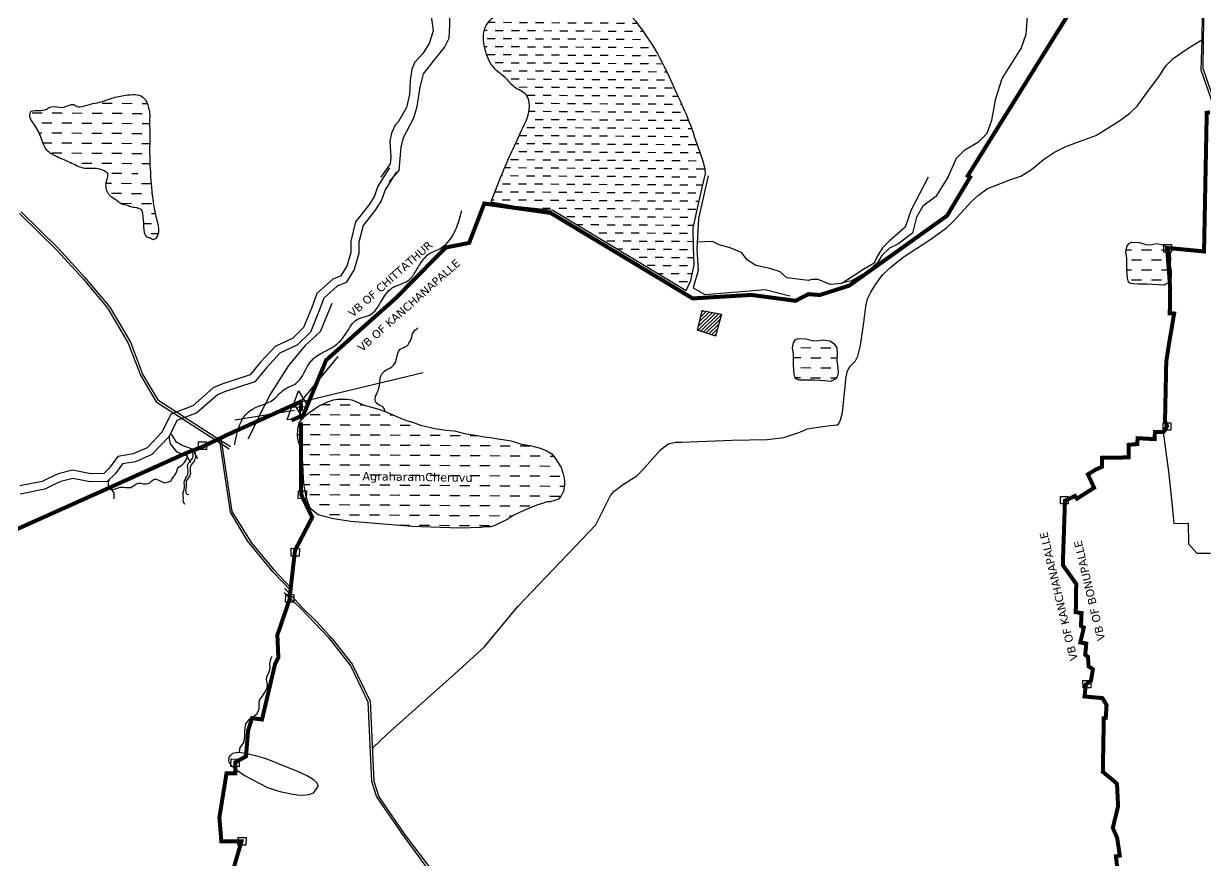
# Model space of a CAD drawing. Header units: inches. Extents: x 360616 to 379062, y 1506291 to 1520405.
# Drawn here: x 364873 to 367827, y 1512339 to 1514431 of the extents above; entities that cross this region are included whole.
import ezdxf

# ---------------------------------------------------------------- set-up
doc = ezdxf.new("R2010")
doc.units = ezdxf.units.IN
doc.header["$MEASUREMENT"] = 0
doc.set_wipeout_variables(frame=1)
doc.linetypes.add('ACAD_ISO03W100', pattern=[30, 12, -18])
doc.linetypes.add('BORDER', pattern=[1.75, 0.5, -0.25, 0.5, -0.25, 0, -0.25])
for name, color, linetype in [('boundary', 7, 'Continuous'), ('FOOT PATH', 150, 'FENCELINE1'), ('HOUSE', 30, 'Continuous'), ('Steems', 4, 'Continuous'), ('stons', 1, 'Continuous'), ('STREAM', 4, 'Continuous'), ('WATER BODY', 4, 'Continuous'), ('WATER_BODY', 4, 'Continuous'), ('Z AYACUT', 7, 'Continuous'), ('ZSTU', 7, 'Continuous'), ('ZTEXT', 7, 'Continuous')]:
    doc.layers.add(name, color=color, linetype=linetype)
doc.layers.add('ROAD', color=1, linetype='Continuous', lineweight=25)
doc.layers.add('VILL_BOUNDARY', color=6, linetype='BORDER', lineweight=30)
doc.styles.get("Standard").update_dxf_attribs({"font": 'verdana.TTF'})
doc.linetypes.add('FENCELINE1', pattern='A,0.25,-0.1,[133,ltypeshp.shx,S=0.1,R=0,X=-0.1,Y=0],-0.1,1', length=1.45)

msp = doc.modelspace()

# ---------------------------------------------------------------- hatches: boundary and pattern name
at = {"layer": 'WATER_BODY'}
h = msp.add_hatch(dxfattribs=at)
h.set_pattern_fill('DASH', color=256, scale=200, angle=359.63535, style=0)
edge = h.paths.add_edge_path()
edge.add_spline(control_points=[(364891.5, 1514212.7), (364890.1, 1514208.7), (364885.7, 1514196.3), (364905.2, 1514174.4), (364917.3, 1514146.1), (364927.9, 1514112.5), (364959.8, 1514096.4), (364991.3, 1514083.6), (365026, 1514064.9), (365062.5, 1514072.9), (365081, 1514058.5), (365089.3, 1514052.1)], knot_values=[0, 0, 0, 0, 0.060134, 0.185395, 0.379661, 0.539351, 0.674917, 0.883032, 1.055615, 1.238742, 1.388093, 1.388093, 1.388093, 1.388093], degree=3, periodic=0)
edge.add_line((365089.3, 1514052.1), (365190.1, 1514058.8))
edge.add_spline(control_points=[(365190.1, 1514058.8), (365186.1, 1514118.5), (365191.1, 1514144.7), (365186.9, 1514182.2), (365189.3, 1514206.5), (365184.9, 1514223), (365180.4, 1514238), (365169.9, 1514250.9), (365150.1, 1514254.8), (365124.3, 1514251.9), (365096.3, 1514246.6), (365070.4, 1514235.5), (365045.7, 1514231.6), (365026, 1514225.2), (365007.9, 1514221.3), (364998.1, 1514230.7), (364984.2, 1514226.5), (364967.4, 1514218.1), (364945.3, 1514228), (364923.3, 1514210.5), (364904.8, 1514215.7), (364891.5, 1514212.7)], knot_values=[0, 0, 0, 0, 0.264448, 0.44369, 0.530626, 0.624315, 0.693389, 0.762281, 0.857746, 0.975845, 1.147943, 1.276486, 1.392078, 1.512155, 1.593134, 1.642912, 1.689818, 1.790201, 1.920768, 1.985213, 2.1814, 2.1814, 2.1814, 2.1814], degree=3, periodic=0)
h = msp.add_hatch(dxfattribs=at)
h.set_pattern_fill('DASH', color=256, scale=200, angle=359.63535, style=0)
edge = h.paths.add_edge_path()
edge.add_spline(control_points=[(365085.1, 1514059.7), (365084.2, 1514053.9), (365082.8, 1514044.1), (365078.5, 1514030.5), (365079.3, 1514019), (365082.5, 1514009.6), (365087.4, 1514002.9), (365095.2, 1513995.1), (365105.6, 1513989.7), (365114.4, 1513981.6), (365124.5, 1513978.1), (365135.4, 1513975.9), (365145.2, 1513970.6), (365155.1, 1513971.7), (365161.9, 1513968.4), (365170, 1513965.4), (365171.9, 1513947.3), (365174, 1513928.1), (365175, 1513897.5), (365190.4, 1513895.6), (365196.9, 1513888.8), (365206.1, 1513896), (365213.6, 1513913.7), (365203.9, 1513945.2), (365195.2, 1513992.7), (365190.5, 1514029.4), (365187.6, 1514052.3)], knot_values=[0, 0, 0, 0, 0.086818, 0.145254, 0.210732, 0.252781, 0.290457, 0.333654, 0.413965, 0.463269, 0.508118, 0.569337, 0.627996, 0.667592, 0.711013, 0.739638, 0.787129, 0.946799, 1.082675, 1.129125, 1.160065, 1.204466, 1.263913, 1.44943, 1.654024, 1.993845, 1.993845, 1.993845, 1.993845], degree=3, periodic=0)
edge.add_spline(control_points=[(365187.6, 1514052.3), (365153.5, 1514054.7), (365119.3, 1514057.2), (365085.1, 1514059.7)], knot_values=[0, 0, 0, 0, 0.507516, 0.507516, 0.507516, 0.507516], degree=3, periodic=0)

# ---------------------------------------------------------------- linework, layer by layer
at = {"layer": 'boundary'}
msp.add_lwpolyline([(365566, 1513486), (365659.7, 1513599)], dxfattribs=at)
at = {"layer": 'HOUSE', "color": 1}
msp.add_lwpolyline([(366568.7, 1513714.2), (366617.6, 1513704.4), (366602.7, 1513649.6), (366557.6, 1513665.1), (366568.7, 1513714.2)], dxfattribs=at)
at = {"layer": 'ROAD', "color": 1}
for p, q in [((364862.7, 1513956.5), (364956.1, 1513864.4)), ((364867, 1513960.8), (364960.4, 1513868.7)), ((364956.1, 1513864.4), (365021.9, 1513792.7)), ((364960.4, 1513868.7), (365026.5, 1513796.7)), ((365021.9, 1513792.7), (365083.4, 1513718.9)), ((365026.5, 1513796.7), (365088.3, 1513722.4)), ((365083.4, 1513718.9), (365134.7, 1513631.9)), ((365088.3, 1513722.4), (365140.2, 1513634.6)), ((365134.7, 1513631.9), (365165, 1513551.9)), ((365140.2, 1513634.6), (365170.5, 1513554.6)), ((365165, 1513551.9), (365204.4, 1513485.9)), ((365170.5, 1513554.6), (365208.9, 1513490.2)), ((365208.9, 1513490.2), (365365.9, 1513389.1)), ((365204.4, 1513485.9), (365362.6, 1513384)), ((365362.6, 1513384), (365387, 1513368.4)), ((365365.9, 1513389.1), (365390.2, 1513373.6))]:
    msp.add_line(p, q, dxfattribs=at)
for points in [[(367746.9, 1514984.7), (367785.9, 1514888.4), (367814.7, 1514571.9), (367819.5, 1514520), (367817.5, 1514390.7), (367815, 1514315.9), (367839.3, 1514246.3), (367868.1, 1514165.9)], [(367873, 1514168.4), (367820.8, 1514319.4), (367821.8, 1514390.2), (367824.4, 1514522.2), (367818.6, 1514600.2), (367808.6, 1514726.3), (367795.3, 1514866), (367781.2, 1514946.7), (367766.6, 1514988.1)], [(365746.2, 1512620.2), (365744.9, 1512620.3), (365746.2, 1512620.2), (365782.3, 1512655.5), (365951.7, 1512806.3), (366023.8, 1512872.3), (366108.5, 1512974), (366303.2, 1513178), (366340, 1513251.2), (366348.1, 1513261.1), (366372.8, 1513279.7), (366406.1, 1513300.8), (366418.4, 1513312.8), (366438.4, 1513335.7), (366464.5, 1513365.8), (366473, 1513372.3), (366485, 1513380.3), (366502.3, 1513384.5), (366517.6, 1513384.4), (366644.3, 1513390), (366731.8, 1513391), (366772.7, 1513396.5), (366813.3, 1513410), (366831.6, 1513417.7), (366864.5, 1513423.4), (366889.1, 1513426.3), (366899, 1513427), (366906.4, 1513428), (366909.7, 1513430.9), (366914.5, 1513439.8), (366919.6, 1513458.6), (366928.8, 1513548.1), (366931.9, 1513563.5), (366938.9, 1513575.1), (366951.8, 1513588.5), (366958.3, 1513599.6), (366964.4, 1513626.7), (366973.2, 1513684), (366978.4, 1513724.1), (366982.4, 1513743), (366990.5, 1513759.8), (367002.4, 1513779.2), (367020.2, 1513803.8), (367041.7, 1513822.9), (367071.4, 1513847.6), (367137.8, 1513890.6), (367179.3, 1513920.8), (367196.6, 1513936.4), (367243.3, 1513987.5), (367259.8, 1514002.4), (367282, 1514018.9), (367303.5, 1514026.9), (367340.3, 1514041.6), (367365.3, 1514049.7), (367392.2, 1514066.6), (367422.3, 1514091.3), (367449.4, 1514110.2), (367477.6, 1514124.1), (367516.4, 1514138.5), (367552.5, 1514151.9), (367585.3, 1514171.6), (367613.2, 1514189.2), (367638.1, 1514207.6), (367655.9, 1514224.6), (367677.6, 1514254.5), (367709.7, 1514297.2), (367728.9, 1514326.8), (367746.1, 1514344.1), (367783.8, 1514370), (367817.5, 1514390.7)], [(367721.3, 1513410), (367734.6, 1513311.3), (367743.1, 1513233.7), (367747.4, 1513181.8), (367783.9, 1513181.9), (367784, 1513130.7), (367805.2, 1513106.9), (367839.7, 1513107)], [(365540.2, 1513014.6), (365497, 1513059.3), (365432.7, 1513138.2), (365390.2, 1513209.6), (365374.1, 1513315.8), (365362.4, 1513393.6)], [(365366.2, 1513395.4), (365391.7, 1513221.9), (365394, 1513211.6), (365441.9, 1513133.9), (365498.5, 1513065.8), (365540.9, 1513020.9)], [(365525.5, 1513019.4), (365568.4, 1512972.5), (365606, 1512935.7), (365644.4, 1512893.4), (365694.1, 1512830), (365739.5, 1512737.1), (365748.7, 1512536.9), (365761.1, 1512498.1), (365824.5, 1512405.3), (365965, 1512219.4)], [(365524.2, 1513009), (365568.5, 1512966.3), (365634.2, 1512897.2), (365690.8, 1512824.5), (365733.1, 1512735.6), (365743, 1512536.8), (365755.3, 1512498.4), (365817.4, 1512407.1), (365886.8, 1512311.8), (365966.9, 1512203.4), (366075.7, 1512054.1), (366187, 1511925.5), (366253.2, 1511834.3), (366293.4, 1511759.4), (366351.6, 1511676.1), (366374.2, 1511654.6), (366434.2, 1511559.9), (366671.3, 1511269.6), (366811, 1511112.5), (366842, 1511068.9), (366908.7, 1510919.6), (367060.2, 1510768.6)]]:
    msp.add_lwpolyline(points, dxfattribs=at)
at = {"layer": 'Steems'}
for points in [[(367641.6, 1513884.4), (367660.8, 1513883.6), (367680.8, 1513877.9), (367692.7, 1513878.8), (367704.2, 1513881.1), (367720.6, 1513878.1), (367730.2, 1513872.5), (367738, 1513860.3), (367739.2, 1513845.2), (367738.7, 1513828.5), (367740.9, 1513811.6), (367741.3, 1513798.3), (367739.3, 1513788.3), (367734.4, 1513782.7), (367722.9, 1513776.9), (367708.3, 1513778.3), (367694.2, 1513779.2), (367681.2, 1513779.5), (367669.4, 1513780), (367658.5, 1513779.9), (367644.6, 1513780.2), (367637.7, 1513782.2), (367634.5, 1513784.7), (367631.9, 1513795), (367630, 1513817.6), (367630, 1513844.9), (367627.7, 1513861), (367630.1, 1513873.1), (367635.1, 1513881.4), (367641.6, 1513884.4)], [(365777, 1513461.4), (365774.3, 1513469.2), (365770.5, 1513473.8), (365761.9, 1513477.2), (365754.3, 1513482.7), (365752.6, 1513486.7), (365752.1, 1513491.4), (365752.8, 1513499.8), (365755.4, 1513504.3), (365757.7, 1513510.3), (365759, 1513513.9), (365760.5, 1513518.5), (365762.7, 1513525.3), (365762.8, 1513531.7), (365763.3, 1513536), (365764.6, 1513545.9), (365768.3, 1513555.4), (365775.1, 1513562.5), (365781.1, 1513566.4), (365790.4, 1513570.9), (365793.6, 1513573.2), (365798.4, 1513577.7), (365803.1, 1513585.3), (365804.9, 1513592.7), (365806.4, 1513601.5), (365809.7, 1513611.7), (365814.5, 1513617.1), (365821.6, 1513620.9), (365828.1, 1513624.2), (365833.8, 1513627.5), (365836.3, 1513631.9), (365840.3, 1513637.7), (365843.2, 1513647.1), (365845.1, 1513655.3), (365847.4, 1513659.4), (365851.2, 1513664.4), (365855.9, 1513667.9), (365858.6, 1513670.7)], [(366808.8, 1513644.3), (366828.1, 1513643.4), (366848, 1513637.8), (366859.9, 1513638.7), (366871.4, 1513641), (366887.9, 1513638), (366897.4, 1513632.4), (366905.2, 1513620.2), (366906.5, 1513605.1), (366905.9, 1513588.4), (366908.1, 1513571.5), (366908.5, 1513558.1), (366906.5, 1513548.1), (366901.6, 1513542.6), (366890.1, 1513536.8), (366875.5, 1513538.2), (366861.5, 1513539.1), (366848.4, 1513539.4), (366836.6, 1513539.9), (366825.7, 1513539.8), (366811.9, 1513540.1), (366804.9, 1513542.1), (366801.7, 1513544.6), (366799.1, 1513554.9), (366797.2, 1513577.5), (366797.2, 1513604.8), (366794.9, 1513620.9), (366797.3, 1513633), (366802.3, 1513641.3), (366808.8, 1513644.3)], [(365083.5, 1513269), (365093.1, 1513266.2), (365096.3, 1513266.8), (365100.3, 1513267.2), (365104.4, 1513268.6), (365109.6, 1513270.2), (365115.5, 1513272.1), (365123.2, 1513272.5), (365128.5, 1513271.8), (365134.1, 1513271.4), (365136.8, 1513271.4), (365141.4, 1513271.7), (365146.5, 1513274.4), (365149.3, 1513276), (365153.9, 1513279.5), (365159.1, 1513281.9), (365162.2, 1513282.1), (365165.3, 1513282), (365170.9, 1513280.8), (365174.7, 1513280.7), (365179.8, 1513280.8), (365183.8, 1513281.1), (365188.4, 1513283.4), (365192.6, 1513287.3), (365196.7, 1513290.6), (365200.5, 1513291.9), (365204.3, 1513292), (365213.2, 1513288.6), (365222.8, 1513284.2), (365225.3, 1513283.1), (365229.5, 1513283.6), (365231.7, 1513284.5), (365235, 1513285.6), (365237.1, 1513286.2), (365239.2, 1513287.4), (365241.6, 1513289.2), (365243.8, 1513292.1), (365252.7, 1513305), (365256.4, 1513312), (365257.6, 1513318.1), (365260, 1513322), (365264.7, 1513324.6), (365271.3, 1513329.8), (365274.4, 1513332.7), (365281.5, 1513343.3), (365281.6, 1513350.1), (365281.7, 1513358.5)], [(365412.5, 1512610), (365430.7, 1512606.4), (365452.5, 1512601), (365476.4, 1512595), (365497.9, 1512586.5), (365517.9, 1512577.7), (365557.9, 1512562.1), (365583.1, 1512550.7), (365597, 1512542.2), (365606.7, 1512532.2), (365608.2, 1512524.6), (365603.3, 1512517.4), (365596.8, 1512507), (365585.2, 1512502.8), (365573.1, 1512501.2), (365557.4, 1512502), (365541.5, 1512504.6), (365514.2, 1512510.8), (365483.5, 1512520.8), (365425.7, 1512550.3), (365404.6, 1512564.5), (365396.3, 1512573.1), (365389.5, 1512579.5), (365386.5, 1512586), (365386.9, 1512597.4), (365391, 1512602), (365396, 1512606.8), (365400, 1512608.2), (365403.7, 1512608.6), (365407.1, 1512608.7), (365412.5, 1512610), (365414.6, 1512621.4), (365422.4, 1512632), (365424.7, 1512637.5), (365426.2, 1512649.2), (365425.7, 1512660.8), (365427.1, 1512669.8), (365428.9, 1512680.4), (365438, 1512692), (365446.9, 1512697.7), (365456.2, 1512705.2), (365459.6, 1512711.2), (365462.2, 1512719), (365461.9, 1512726.5), (365462, 1512735.4), (365464.5, 1512743.3), (365470.6, 1512750), (365475.4, 1512757.7), (365481.8, 1512769.4), (365482.6, 1512777), (365482.2, 1512785), (365480.6, 1512791.2), (365481.1, 1512797.1), (365482.9, 1512802.6), (365485.9, 1512808.1), (365487.9, 1512813), (365489.2, 1512820.6), (365488.4, 1512830.7), (365490.2, 1512838.7), (365492.2, 1512844.8), (365494, 1512849.8)]]:
    msp.add_lwpolyline(points, dxfattribs=at)
at = {"layer": 'stons'}
for points in [[(367723.8, 1513878.7), (367742, 1513878.7), (367742, 1513860.2), (367722.6, 1513860.2), (367722.6, 1513878.8), (367723.8, 1513878.7)], [(367722.4, 1513433), (367740.6, 1513433), (367740.6, 1513414.5), (367721.2, 1513414.4), (367721.2, 1513433.1), (367722.4, 1513433)], [(365561.2, 1513263.3), (365580.2, 1513262.8), (365579.7, 1513243.4), (365559.4, 1513243.9), (365559.9, 1513263.4), (365561.2, 1513263.3)], [(367465.6, 1513248.7), (367483.8, 1513248.8), (367483.8, 1513230.2), (367464.4, 1513230.2), (367464.4, 1513248.8), (367465.6, 1513248.7)], [(365543.4, 1513119.5), (365562.4, 1513119), (365561.9, 1513099.6), (365541.6, 1513100.1), (365542.1, 1513119.6), (365543.4, 1513119.5)], [(365529.9, 1513004.5), (365548.9, 1513004.1), (365548.4, 1512984.6), (365528.1, 1512985.1), (365528.6, 1513004.6), (365529.9, 1513004.5)], [(367522, 1512788.9), (367540.1, 1512788.9), (367540.2, 1512770.4), (367520.8, 1512770.3), (367520.7, 1512789), (367522, 1512788.9)], [(365393, 1512593), (365412, 1512592.5), (365411.5, 1512573.1), (365391.2, 1512573.6), (365391.7, 1512593.1), (365393, 1512593)], [(365410.3, 1512396.7), (365429.2, 1512396.2), (365428.8, 1512376.8), (365408.5, 1512377.3), (365409, 1512396.8), (365410.3, 1512396.7)]]:
    msp.add_lwpolyline(points, dxfattribs=at)
at = {"layer": 'STREAM'}
for p, q in [((365787.6, 1514070.6), (365758.2, 1514024.7)), ((365804.6, 1514059.7), (365776.6, 1514015.8)), ((365758.2, 1514024.7), (365749.4, 1513998.5)), ((365749.4, 1513998.5), (365735, 1513976.5)), ((365776.6, 1514015.8), (365767.7, 1513989.6)), ((365735, 1513976.5), (365702.9, 1513935.5)), ((365751.5, 1513964.7), (365721.5, 1513926.4)), ((365767.7, 1513989.6), (365751.5, 1513964.7)), ((365702.9, 1513935.5), (365690.6, 1513887.2)), ((365721.5, 1513926.4), (365710.9, 1513884.7)), ((365690.6, 1513887.2), (365690.7, 1513859.2)), ((365710.9, 1513884.7), (365711, 1513856.5)), ((365690.7, 1513859.2), (365680.9, 1513824.4)), ((365711, 1513856.5), (365699.6, 1513816.1)), ((365680.9, 1513824.4), (365665.5, 1513800.1)), ((365699.6, 1513816.1), (365679.2, 1513783.9)), ((365646.2, 1513791.9), (365605.8, 1513756.8)), ((365665.5, 1513800.1), (365646.2, 1513791.9)), ((365605.8, 1513756.8), (365593.3, 1513721.5)), ((365657, 1513774.5), (365623.1, 1513745)), ((365679.2, 1513783.9), (365657, 1513774.5)), ((365623.1, 1513745), (365612.2, 1513714.3)), ((365593.3, 1513721.5), (365572.9, 1513671.6)), ((365612.2, 1513714.3), (365590.1, 1513660.1)), ((365572.9, 1513671.6), (365545.8, 1513644.9)), ((365545.8, 1513644.9), (365501.5, 1513624)), ((365590.1, 1513660.1), (365557.5, 1513628.1)), ((365501.5, 1513624), (365464.6, 1513584.3)), ((365557.5, 1513628.1), (365513.7, 1513607.3)), ((365464.6, 1513584.3), (365439.2, 1513553.2)), ((365513.7, 1513607.3), (365479.9, 1513570.9)), ((365439.2, 1513553.2), (365401, 1513540.4)), ((365479.9, 1513570.9), (365451.2, 1513535.8)), ((365347.3, 1513521), (365295.8, 1513476)), ((365368.4, 1513529.4), (365347.3, 1513521)), ((365401, 1513540.4), (365368.4, 1513529.4)), ((365407.4, 1513521.2), (365375.4, 1513510.4)), ((365451.2, 1513535.8), (365407.4, 1513521.2)), ((365358, 1513503.5), (365306.4, 1513458.4)), ((365375.4, 1513510.4), (365358, 1513503.5)), ((365295.8, 1513476), (365241.3, 1513454.8)), ((365241.3, 1513454.8), (365219.7, 1513410.8)), ((365256, 1513438.8), (365236.6, 1513399.2)), ((365306.4, 1513458.4), (365256, 1513438.8)), ((365219.7, 1513410.8), (365181.8, 1513370.5)), ((365255.5, 1513384.8), (365243, 1513404.5)), ((365236.6, 1513399.2), (365193.7, 1513353.6)), ((365240.2, 1513380.2), (365236.6, 1513399.2)), ((365257.2, 1513359.8), (365240.2, 1513380.2)), ((365269.3, 1513376.8), (365255.5, 1513384.8)), ((365295.2, 1513367), (365269.3, 1513376.8)), ((365109, 1513348.8), (365087.3, 1513319.7)), ((365147.2, 1513355.5), (365109, 1513348.8)), ((365181.8, 1513370.5), (365147.2, 1513355.5)), ((365193.7, 1513353.6), (365153.1, 1513335.9)), ((365281.1, 1513350.6), (365257.2, 1513359.8)), ((365291, 1513333.2), (365281.1, 1513350.6)), ((364995.4, 1513314.9), (364959.3, 1513305.4)), ((365041.6, 1513305.8), (364995.4, 1513314.9)), ((365087.3, 1513319.7), (365073.4, 1513306.7)), ((365120.4, 1513330.3), (365102.5, 1513306.2)), ((365153.1, 1513335.9), (365120.4, 1513330.3)), ((364919.6, 1513286.3), (364864.1, 1513275.2)), ((364932.7, 1513293.1), (364919.6, 1513286.3)), ((364959.3, 1513305.4), (364932.7, 1513293.1)), ((364966.2, 1513286.3), (364941.6, 1513274.9)), ((364996, 1513294.1), (364966.2, 1513286.3)), ((365039.9, 1513285.5), (364996, 1513294.1)), ((365081.7, 1513286.6), (365039.9, 1513285.5)), ((365073.4, 1513306.7), (365041.6, 1513305.8)), ((365102.5, 1513306.2), (365081.7, 1513286.6)), ((364926.3, 1513267), (364864.6, 1513254.7)), ((364941.6, 1513274.9), (364926.3, 1513267))]:
    msp.add_line(p, q, dxfattribs=at)
for points in [[(365788, 1514036.1), (365811.5, 1514064), (365816.7, 1514122.2), (365822.5, 1514146.5), (365848.7, 1514195.3), (365856.4, 1514224.1), (365864.6, 1514272), (365872.7, 1514305.9), (365899.9, 1514340.3), (365924.7, 1514371.6), (365936.9, 1514394.7), (365938.2, 1514428.1), (365937.9, 1514485.8)], [(365890.3, 1514462.1), (365896.8, 1514413.3), (365886.7, 1514381.7), (365870.5, 1514356.6), (365851, 1514334.5), (365843.8, 1514317.6), (365839.5, 1514288.6), (365837.2, 1514253.6), (365829.9, 1514221.9), (365810.5, 1514186.2), (365802.1, 1514177.5), (365792.3, 1514157.3), (365788.7, 1514136.9), (365791.1, 1514096.3), (365789.4, 1514080.4), (365765.6, 1514047)], [(367133.7, 1514046.9), (367091.4, 1513965.7), (367076.7, 1513922.1), (367036.3, 1513887.5), (367019.4, 1513870.9), (367005.6, 1513847.7), (366999, 1513831.9), (366966.6, 1513813.1), (366943.4, 1513797.3), (366917.2, 1513781.6), (366889.2, 1513778.7), (366859, 1513791.4), (366842.8, 1513791.6), (366834, 1513788.7), (366780.3, 1513795.6), (366763.7, 1513810.9), (366738.2, 1513819), (366702.9, 1513826.8), (366681.7, 1513840.3), (366667.2, 1513859.2), (366638.7, 1513870.7), (366611.5, 1513878.5), (366594.8, 1513886.8), (366556.3, 1513884.9)]]:
    msp.add_lwpolyline(points, dxfattribs=at)
msp.add_spline([(365087.2, 1513291.8), (365085.5, 1513273.3), (365096.6, 1513261.4), (365098.7, 1513243.4)], degree=3, dxfattribs=at)
at = {"layer": 'VILL_BOUNDARY', "linetype": 'ACAD_ISO03W100', "lineweight": -2, "ltscale": 3, "const_width": 10}
for points in [[(367607, 1512315.1), (367603, 1512349.2), (367612.7, 1512351.1), (367606.1, 1512395.2), (367601.9, 1512405), (367595.2, 1512420.4), (367608.4, 1512474.3), (367605.8, 1512529.9), (367599.1, 1512536.8), (367580.7, 1512551.7), (367570.3, 1512560.6), (367571.8, 1512643.3), (367572.7, 1512694.6), (367577.6, 1512695.4), (367579.6, 1512727.8), (367569.3, 1512744.8), (367524.6, 1512748.9), (367527.6, 1512778.6), (367540.5, 1512787.9), (367545.5, 1512817.3), (367534.7, 1512824.1), (367533.2, 1512848), (367526.4, 1512852.8), (367528.9, 1512881.2), (367514, 1512883.9), (367522.9, 1512921.2), (367515.7, 1512925.2), (367517.1, 1512957.4), (367502.7, 1512959.7), (367503.8, 1513030.3), (367470.3, 1513077.4), (367475.7, 1513238.3), (367500.7, 1513250.3), (367505.7, 1513243.5), (367548.5, 1513270.8), (367533.1, 1513304.3), (367552.1, 1513316), (367568.2, 1513323.1), (367567.9, 1513345.6), (367594.3, 1513345.9), (367635, 1513346.7), (367634.6, 1513378.1), (367656.4, 1513380), (367657.3, 1513394.6), (367699.9, 1513392.4), (367700.4, 1513409.9), (367721.3, 1513410), (367724.3, 1513413), (367730.7, 1513424.9), (367725.7, 1513437.2), (367728.8, 1513585.7), (367734.9, 1513626), (367748.5, 1513706.4), (367737.6, 1513706.8), (367738.6, 1513770), (367730.9, 1513870.4), (367823.2, 1513861.6), (367829.8, 1514198.5), (367830, 1514208.4), (367838.1, 1514209.5)], [(364833.3, 1513156.8), (365083.5, 1513269), (365281.7, 1513358.5), (365293.8, 1513363.1), (365300.8, 1513365.7), (365316.8, 1513371.7), (365353, 1513389.1), (365366.2, 1513395.4), (365383.5, 1513403.7), (365566, 1513486), (365566.9, 1513253.6), (365594.5, 1513196.8), (365551.5, 1513114.2), (365543, 1513039.9), (365540.9, 1513020.9), (365540.2, 1513014.6), (365537.5, 1512990.6), (365507.4, 1512902.4), (365509.8, 1512846.5), (365501.6, 1512829.9), (365469, 1512691.5), (365444, 1512694.6), (365434.3, 1512664.1), (365428.9, 1512599.1), (365402.3, 1512584.5), (365402.6, 1512556.5), (365380.3, 1512556.8), (365362.5, 1512446.6), (365367.4, 1512386.4), (365417.7, 1512386.6), (365366.9, 1512212.8)]]:
    msp.add_lwpolyline(points, dxfattribs=at)
at = {"layer": 'WATER BODY'}
for points, knots in [([(366065.2, 1514047.3), (366081.5, 1514085.1), (366107.4, 1514145.5), (366143.9, 1514215.3), (366129.9, 1514259.9), (366099.2, 1514268), (366078.7, 1514297.8), (366042.9, 1514319.5), (366026.9, 1514360), (366020.5, 1514396.8), (366027.6, 1514433.8), (366072, 1514465.1), (366117.7, 1514496.6), (366154.8, 1514535.8), (366195.2, 1514544.3), (366234.8, 1514538.4), (366281.7, 1514539.5), (366324.8, 1514510.4), (366375.2, 1514473.5), (366420.8, 1514414.8), (366468.2, 1514341.2), (366501.5, 1514263.4), (366538.2, 1514186.6), (366557.3, 1514123.8), (366574.2, 1514079.9), (366576.5, 1514059.7), (366576.9, 1514053.2)], [0, 0, 0, 0, 0.621158, 0.992032, 1.087415, 1.265328, 1.406023, 1.612186, 1.864852, 2.0162, 2.167243, 2.390926, 2.775912, 3.013839, 3.160443, 3.365654, 3.608126, 3.833416, 4.111711, 4.535653, 4.919928, 5.407327, 5.786312, 6.177054, 6.380807, 6.477265, 6.477265, 6.477265, 6.477265]), ([(364891.5, 1514212.7), (364904.8, 1514215.7), (364923.3, 1514210.5), (364945.3, 1514228), (364967.4, 1514218.1), (364984.2, 1514226.5), (364998.1, 1514230.7), (365007.9, 1514221.3), (365026, 1514225.2), (365045.7, 1514231.6), (365070.4, 1514235.5), (365096.3, 1514246.6), (365124.3, 1514251.9), (365150.1, 1514254.8), (365169.9, 1514250.9), (365180.4, 1514238), (365184.9, 1514223), (365189.3, 1514206.5), (365186.9, 1514182.2), (365191.1, 1514144.7), (365186.1, 1514118.5), (365190.1, 1514058.8)], [0, 0, 0, 0, 0.196187, 0.260632, 0.391199, 0.491582, 0.538488, 0.588266, 0.669245, 0.789322, 0.904914, 1.033457, 1.205555, 1.323654, 1.41912, 1.488011, 1.557085, 1.650774, 1.737711, 1.916953, 2.1814, 2.1814, 2.1814, 2.1814]), ([(365084.5, 1514055.8), (365077.8, 1514060.9), (365060.5, 1514072.4), (365026, 1514064.9), (364991.3, 1514083.6), (364959.8, 1514096.4), (364927.9, 1514112.5), (364917.3, 1514146.1), (364905.2, 1514174.4), (364885.7, 1514196.3), (364890.1, 1514208.7), (364891.5, 1514212.7)], [0.028876, 0.028876, 0.028876, 0.028876, 0.149351, 0.332478, 0.505062, 0.713177, 0.848742, 1.008432, 1.202698, 1.327959, 1.388093, 1.388093, 1.388093, 1.388093]), ([(365190.1, 1514058.8), (365191.8, 1514033.7), (365194.4, 1513994.6), (365204, 1513945.2), (365213.6, 1513913.7), (365206.1, 1513896), (365196.9, 1513888.8), (365190.4, 1513895.6), (365175, 1513897.5), (365174, 1513928.1), (365171.9, 1513947.3), (365170, 1513965.4), (365161.9, 1513968.4), (365155.1, 1513971.7), (365145.2, 1513970.6), (365135.4, 1513975.9), (365124.5, 1513978.1), (365114.4, 1513981.6), (365105.6, 1513989.7), (365095.2, 1513995.1), (365087.4, 1514002.9), (365082.5, 1514009.6), (365079.3, 1514019), (365078.5, 1514030.5), (365082.4, 1514042.9), (365083.8, 1514051.3), (365084.5, 1514055.8)], [0, 0, 0, 0, 0.37058, 0.575175, 0.760692, 0.820139, 0.86454, 0.89548, 0.94193, 1.077806, 1.237476, 1.284967, 1.313591, 1.357013, 1.396609, 1.455268, 1.516487, 1.561336, 1.61064, 1.690951, 1.734148, 1.771824, 1.813873, 1.879351, 1.937787, 2.005216, 2.005216, 2.005216, 2.005216])]:
    msp.add_open_spline(points, degree=3, knots=knots, dxfattribs=at)
at = {"layer": 'Z AYACUT', "color": 0}
msp.add_lwpolyline([(365566, 1513486), (365871.8, 1513558.9)], dxfattribs=at)

# ---------------------------------------------------------------- texts
at = {"layer": 'ZSTU', "color": 0, "insert": (365720, 1513310), "char_height": 20.479, "width": 27.63, "attachment_point": 1, "rotation": 359.1525}
msp.add_mtext('AgraharamCheruvu', dxfattribs=at)
at = {"layer": 'ZTEXT', "color": 5, "ltscale": 2}
for s, rotation, p in [('VB OF CHITTATHUR ', 41.595, (365695.6, 1513695.9)), ('VB OF KANCHANAPALLE', 41.595, (365718.9, 1513609.7)), ('VB OF KANCHANAPALLE', 103.3862, (367507.8, 1512840.9)), ('VB OF BONUPALLE', 103.3862, (367576.4, 1512891.1))]:
    msp.add_text(s, height=20, rotation=rotation, dxfattribs=at).set_placement(p)

# ---------------------------------------------------------------- next in the draw order: wipeouts: each hides what was drawn before it
at = {"linetype": 'ACAD_ISO03W100', "lineweight": -2, "ltscale": 3}
for points in [[(367271.2, 1514149.9), (367294.9, 1514150.4), (367295.3, 1514126.9), (367272.3, 1514127.5)], [(366009.8, 1513994.7), (366033.4, 1513995.2), (366033.8, 1513971.7), (366010.9, 1513972.3)], [(367165.3, 1513963.7), (367189, 1513964.3), (367189.4, 1513940.8), (367166.4, 1513941.3)], [(366536.6, 1513760.8), (366560.3, 1513761.3), (366560.7, 1513737.8), (366537.7, 1513738.4)], [(366787.7, 1513750.2), (366811.4, 1513750.7), (366811.8, 1513727.2), (366788.8, 1513727.8)], [(365569.1, 1513464.5), (365552.4, 1513433.8), (365588.9, 1513434.1)], [(365310.3, 1513360.4), (365333.9, 1513360.9), (365334.3, 1513337.4), (365311.4, 1513338)]]:
    msp.add_wipeout(points, dxfattribs=at).dxf.layer = 'VILL_BOUNDARY'

# ---------------------------------------------------------------- next in the draw order: hatches: boundary and pattern name
at = {"layer": 'HOUSE'}
h = msp.add_hatch(dxfattribs=at)
h.set_pattern_fill('ANSI31', color=1, scale=51.207009, angle=-0.6808, style=0)
h.set_pattern_definition([(44.319203, (215488.1656, 1506021.367), (-4.47200485, 4.57956198), [])])
h.paths.add_polyline_path([(366568.7, 1513714.2), (366617.6, 1513704.4), (366602.7, 1513649.6), (366557.6, 1513665.1)])
h.paths.add_polyline_path([(366838.4, 1511846.6), (366873.9, 1511840.5), (366879.4, 1511832), (366874.6, 1511790.5), (366824, 1511799.4), (366812.4, 1511799.5), (366812.7, 1511824.7), (366835.4, 1511824.4)])
h.paths.add_polyline_path([(366846, 1511643.6), (366918.4, 1511642.7), (366911.4, 1511610.4), (366965.4, 1511603.2), (366961.7, 1511533.3), (366910.8, 1511537.6), (366903.9, 1511552.9), (366875.1, 1511535.5), (366872.3, 1511515.1), (366864.4, 1511500.3), (366867.2, 1511473.7), (366816.9, 1511470.5), (366794.3, 1511504), (366786.2, 1511532.4), (366811.4, 1511618.3)])
h.paths.add_polyline_path([(366743.7, 1511266.3), (366820.8, 1511257.7), (366818.4, 1511192), (366766.4, 1511191.6), (366741.7, 1511219)])
at = {"layer": 'WATER_BODY'}
h = msp.add_hatch(dxfattribs=at)
h.set_pattern_fill('DASH', color=256, scale=161.361069, angle=-0.36464983, style=0)
edge = h.paths.add_edge_path()
edge.add_spline(control_points=[(366576.9, 1514053.2), (366576.5, 1514059.7), (366574.2, 1514079.9), (366557.3, 1514123.8), (366538.2, 1514186.6), (366501.5, 1514263.4), (366468.2, 1514341.2), (366420.8, 1514414.8), (366375.2, 1514473.5), (366324.8, 1514510.4), (366281.7, 1514539.5), (366234.8, 1514538.4), (366195.2, 1514544.3), (366154.8, 1514535.8), (366117.7, 1514496.6), (366072, 1514465.1), (366027.6, 1514433.8), (366020.5, 1514396.8), (366026.9, 1514360), (366042.9, 1514319.5), (366078.7, 1514297.8), (366099.2, 1514268), (366129.9, 1514259.9), (366143.9, 1514215.3), (366107.4, 1514145.5), (366081.5, 1514085.1), (366065.2, 1514047.3)], knot_values=[0, 0, 0, 0, 0.096458, 0.300211, 0.690953, 1.069938, 1.557337, 1.941612, 2.365554, 2.643849, 2.869139, 3.111611, 3.316822, 3.463426, 3.701353, 4.086339, 4.310022, 4.461065, 4.612413, 4.865079, 5.071242, 5.211937, 5.38985, 5.485233, 5.856107, 6.477265, 6.477265, 6.477265, 6.477265], degree=3, periodic=0)
edge.add_line((366065.2, 1514047.3), (366041.1, 1513985.9))
edge.add_line((366041.1, 1513985.9), (366101.5, 1513974.4))
edge.add_line((366101.5, 1513974.4), (366195.4, 1513964.6))
edge.add_line((366195.4, 1513964.6), (366528.7, 1513763.9))
edge.add_line((366528.7, 1513763.9), (366540.4, 1513789.3))
edge.add_line((366540.4, 1513789.3), (366549.3, 1513828.1))
edge.add_line((366549.3, 1513828.1), (366547.7, 1513872.3))
edge.add_line((366547.7, 1513872.3), (366546.8, 1513920.2))
edge.add_line((366546.8, 1513920.2), (366558.7, 1513977.1))
edge.add_line((366558.7, 1513977.1), (366576.9, 1514053.2))
h.paths.add_polyline_path([(366301.7, 1514141.5), (366352, 1514141.5), (366352.1, 1514166.5), (366301.8, 1514166.5)], flags=24)
h = msp.add_hatch(dxfattribs=at)
h.set_pattern_fill('DASH', color=256, scale=200, angle=359.63535, style=0)
h.paths.add_polyline_path([(366875.9, 1511448.8), (366885.8, 1511458.6), (366897.1, 1511464.9), (366917, 1511471.5), (366931.4, 1511473.3), (366950.4, 1511477.3), (366968.2, 1511485.4), (366980.2, 1511495.7), (366994, 1511507.2), (367007.2, 1511515.4), (367023.4, 1511522.1), (367040.2, 1511522.8), (367068.1, 1511522.8), (367093.9, 1511524.9), (367109.8, 1511525.4), (367129.2, 1511532.8), (367144.9, 1511541.8), (367161.6, 1511554.7), (367176.2, 1511566.1), (367192.1, 1511576.2), (367214, 1511586.5), (367236.8, 1511589.3), (367260.8, 1511587.6), (367282.6, 1511586.7), (367311.3, 1511583.1), (367334.3, 1511585.2), (367353.5, 1511590.1), (367368.4, 1511595.4), (367382.9, 1511600.4), (367399.5, 1511604.5), (367420.2, 1511607.2), (367443.9, 1511607.2), (367465.4, 1511604.4), (367490.8, 1511597.7), (367513.9, 1511595.8), (367540.1, 1511598.5), (367564.3, 1511596.6), (367589.2, 1511591.4), (367626.6, 1511578.2), (367663.1, 1511561.1), (367685.5, 1511544.8), (367700.7, 1511528.2), (367710.7, 1511503.9), (367716.4, 1511482.8), (367720.4, 1511458.7), (367726.4, 1511440.7), (367731, 1511420.9), (367734.2, 1511398.1), (367739, 1511368.6), (367741.9, 1511344.5), (367747.1, 1511314.2), (367752.3, 1511293.4), (367763.1, 1511268.3), (367764.2, 1511255.1), (367760.1, 1511240.7), (367752.4, 1511234.4), (367741.6, 1511235.7), (367727.8, 1511236.6), (367715.4, 1511238.1), (367705.1, 1511239.9), (367690.7, 1511242.2), (367674.9, 1511241.4), (367664.2, 1511234.8), (367652.1, 1511219), (367645.1, 1511205.4), (367642.3, 1511179.2), (367641, 1511147.9), (367646.8, 1511129.4), (367649.6, 1511109.6), (367648.3, 1511089.2), (367642.1, 1511072.7), (367629.1, 1511062.5), (367612.7, 1511059.5), (367598.4, 1511059.5), (367575.2, 1511060.9), (367559.4, 1511064.8), (367546.1, 1511069.1), (367528.5, 1511075.5), (367514.3, 1511079.2), (367496.3, 1511076.9), (367489.7, 1511070.5), (367482.9, 1511058.1), (367480.2, 1511044.1), (367476.9, 1511013.2), (367473.9, 1510990), (367468.4, 1510972.2), (367466.2, 1510969), (367452.5, 1510968.9), (367443.1, 1510977.7), (367440, 1510991.5), (367431.7, 1511000.5), (367423.2, 1511006.8), (367410.9, 1511014.9), (367396.4, 1511015.7), (367383.4, 1511016), (367358.3, 1511018.6), (367338.8, 1511015.6), (367323.1, 1511013), (367307.4, 1511006.1), (367297.2, 1510987.9), (367287.7, 1510975.2), (367278.8, 1510969.5), (367259.5, 1510966.9), (367244.8, 1510969.3), (367227.1, 1510972.4), (367203.2, 1510972.6), (367170, 1510971.4), (367150.2, 1510965.4), (367134.9, 1510965.2), (367122.4, 1510966.3), (367107.4, 1510973.1), (367101.8, 1510977), (367092.9, 1510988.3), (367086.3, 1511003.6), (367081.6, 1511026.4), (367076.8, 1511051.8), (367075.6, 1511069.8), (367071.1, 1511100.3), (367066.2, 1511114.7), (367059.6, 1511135.3), (367053.1, 1511142.2), (367042.8, 1511148.7), (367033.5, 1511154.6), (367017.1, 1511160.6), (366998.1, 1511164.5), (366980.8, 1511169.5), (366964.5, 1511172), (366955.4, 1511180.5), (366952.3, 1511188.2), (366950.1, 1511199), (366949.5, 1511210.6), (366948.5, 1511253.2), (366950.6, 1511291.2), (366951, 1511311.9), (366950.7, 1511329.2), (366946.3, 1511340.6), (366937.7, 1511353.1), (366921.4, 1511363.4), (366905.5, 1511369.5), (366892, 1511375.4), (366876.3, 1511380.1), (366867.2, 1511386.5), (366858.3, 1511401.9), (366857, 1511412.7), (366857, 1511424.7), (366859.5, 1511433.7), (366865.6, 1511441.7)])
h.paths.add_polyline_path([(366314, 1512182), (366322.9, 1512189.2), (366331.2, 1512191.3), (366345.3, 1512190.3), (366359.8, 1512188.2), (366369.8, 1512184.5), (366380.3, 1512185.2), (366404.6, 1512183.1), (366429.5, 1512179.3), (366441.9, 1512178.2), (366456.4, 1512175.4), (366469.9, 1512169.6), (366484.5, 1512159), (366493.5, 1512151.8), (366499.5, 1512144.7), (366508, 1512129.7), (366510.8, 1512107.9), (366511.8, 1512089.6), (366506.9, 1512062.7), (366503.1, 1512034.3), (366503.6, 1511984.9), (366505.1, 1511941.4), (366508.9, 1511899.8), (366508.4, 1511880.5), (366504.3, 1511872.8), (366496.5, 1511870), (366483.4, 1511872), (366476.8, 1511879.6), (366470.5, 1511890.9), (366460.5, 1511904.1), (366447.8, 1511914.7), (366437.7, 1511923.9), (366428.7, 1511928), (366418.3, 1511929.2), (366396, 1511930.6), (366375, 1511935.1), (366361.4, 1511940.9), (366347.9, 1511952.5), (366338.3, 1511963.9), (366331.5, 1511976.7), (366326.9, 1511993.7), (366325.4, 1512014.7), (366325.6, 1512034.4), (366322.5, 1512077.7), (366320.3, 1512097), (366316.9, 1512112.3), (366312.1, 1512126), (366304.9, 1512142.1), (366302.8, 1512152.8), (366302, 1512161.5), (366303.8, 1512170.6)])
h.paths.add_polyline_path([(366808.8, 1513644.3), (366828.1, 1513643.4), (366848, 1513637.8), (366859.9, 1513638.7), (366871.4, 1513641), (366887.9, 1513638), (366897.4, 1513632.4), (366905.2, 1513620.2), (366906.5, 1513605.1), (366905.9, 1513588.4), (366908.1, 1513571.5), (366908.5, 1513558.1), (366906.5, 1513548.1), (366901.6, 1513542.6), (366890.1, 1513536.8), (366875.5, 1513538.2), (366861.5, 1513539.1), (366848.4, 1513539.4), (366836.6, 1513539.9), (366825.7, 1513539.8), (366811.9, 1513540.1), (366804.9, 1513542.1), (366801.7, 1513544.6), (366799.1, 1513554.9), (366797.2, 1513577.5), (366797.2, 1513604.8), (366794.9, 1513620.9), (366797.3, 1513633), (366802.3, 1513641.3)])
h.paths.add_polyline_path([(367641.6, 1513884.4), (367660.8, 1513883.6), (367680.8, 1513877.9), (367692.7, 1513878.8), (367704.2, 1513881.1), (367720.6, 1513878.1), (367730.2, 1513872.5), (367738, 1513860.3), (367739.2, 1513845.2), (367738.7, 1513828.5), (367740.9, 1513811.6), (367741.3, 1513798.3), (367739.3, 1513788.3), (367734.4, 1513782.7), (367722.9, 1513776.9), (367708.3, 1513778.3), (367694.2, 1513779.2), (367681.2, 1513779.5), (367669.4, 1513780), (367658.5, 1513779.9), (367644.6, 1513780.2), (367637.7, 1513782.2), (367634.5, 1513784.7), (367631.9, 1513795), (367630, 1513817.6), (367630, 1513844.9), (367627.7, 1513861), (367630.1, 1513873.1), (367635.1, 1513881.4)])
h = msp.add_hatch(dxfattribs=at)
h.set_pattern_fill('DASH', color=256, scale=200, angle=359.63535, style=0)
h.paths.add_polyline_path([(365777, 1513461.4), (365809.4, 1513447.6), (365830.3, 1513439.2), (365845.2, 1513434.7), (365865.3, 1513427.2), (365901, 1513418.5), (365928.2, 1513415), (365950.1, 1513413.2), (365975.3, 1513406.6), (365990.8, 1513404.1), (366006.6, 1513401.4), (366023.4, 1513398.1), (366039.8, 1513396.4), (366064.1, 1513392.4), (366091.3, 1513387.9), (366117.7, 1513379.7), (366142.8, 1513375.6), (366164.4, 1513370.1), (366179.3, 1513364.2), (366192.9, 1513355.3), (366201.8, 1513345), (366216.7, 1513321.5), (366220.7, 1513307.9), (366224.2, 1513294.7), (366224.8, 1513286.2), (366224.7, 1513276.5), (366222.3, 1513262.3), (366216.4, 1513250.9), (366209.7, 1513242.5), (366200.1, 1513238.5), (366189, 1513235.4), (366181.1, 1513235.3), (366168.8, 1513231.5), (366155.7, 1513227.5), (366142, 1513221.7), (366134.6, 1513219.2), (366123.4, 1513214.1), (366107.3, 1513206.8), (366096.8, 1513201.5), (366081.5, 1513191.5), (366051.1, 1513176.8), (366039.9, 1513173), (366028.8, 1513172.7), (366016.9, 1513171.7), (365962.2, 1513170), (365844.3, 1513173.8), (365690.8, 1513186), (365647.4, 1513193.1), (365622.1, 1513199.5), (365609.5, 1513203.2), (365600.7, 1513209.4), (365592.6, 1513216.1), (365587.1, 1513224.8), (365579.6, 1513248.2), (365576.6, 1513261.3), (365573.6, 1513281.8), (365571.6, 1513310.3), (365570.9, 1513332), (365568.4, 1513353.5), (365564.9, 1513370.8), (365559.8, 1513386.6), (365557.7, 1513400.8), (365558.4, 1513417), (365561.5, 1513433.3), (365573.7, 1513447.8), (365588.9, 1513459.8), (365610.5, 1513474.6), (365629.4, 1513483.8), (365639.8, 1513487.8), (365647.5, 1513490.2), (365657.7, 1513492), (365669.4, 1513492.3), (365681.4, 1513492.2), (365693.2, 1513490.2), (365705, 1513485.7), (365724.7, 1513477.1), (365742.8, 1513472.2), (365760.9, 1513467.2)])

# ---------------------------------------------------------------- next in the draw order: linework, layer by layer
at = {"layer": 'boundary'}
msp.add_lwpolyline([(365550, 1513464.3), (365401.1, 1513439.8)], dxfattribs=at)
at = {"layer": 'FOOT PATH', "color": 6, "ltscale": 0.05}
for points in [[(366584.3, 1514050.7), (366560.2, 1513944.3), (366555.3, 1513866.9), (366559, 1513813.7), (366546.4, 1513771), (366575.5, 1513753.7), (366726.1, 1513766.4), (366787.7, 1513750.2)], [(365643.5, 1513731.2), (365614, 1513660.3), (365578.1, 1513627), (365534.8, 1513576.8), (365490.3, 1513505.3), (365460.1, 1513447.6), (365438.8, 1513401.1), (365433.7, 1513392.3)]]:
    msp.add_lwpolyline(points, dxfattribs=at)
at = {"layer": 'Steems'}
for points in [[(365777, 1513461.4), (365809.4, 1513447.6), (365830.3, 1513439.2), (365845.2, 1513434.7), (365865.3, 1513427.2), (365901, 1513418.5), (365928.2, 1513415), (365950.1, 1513413.2), (365975.3, 1513406.6), (365990.8, 1513404.1), (366006.6, 1513401.4), (366023.4, 1513398.1), (366039.8, 1513396.4), (366064.1, 1513392.4), (366091.3, 1513387.9), (366117.7, 1513379.7), (366142.8, 1513375.6), (366164.4, 1513370.1), (366179.3, 1513364.2), (366192.9, 1513355.3), (366201.8, 1513345), (366216.7, 1513321.5), (366220.7, 1513307.9), (366224.2, 1513294.7), (366224.8, 1513286.2), (366224.7, 1513276.5), (366222.3, 1513262.3), (366216.4, 1513250.9), (366209.7, 1513242.5), (366200.1, 1513238.5), (366189, 1513235.4), (366181.1, 1513235.3), (366168.8, 1513231.5), (366155.7, 1513227.5), (366142, 1513221.7), (366134.6, 1513219.2), (366123.4, 1513214.1), (366107.3, 1513206.8), (366096.8, 1513201.5), (366081.5, 1513191.5), (366051.1, 1513176.8), (366039.9, 1513173), (366028.8, 1513172.7), (366016.9, 1513171.7), (365962.2, 1513170), (365844.3, 1513173.8), (365690.8, 1513186), (365647.4, 1513193.1), (365622.1, 1513199.5), (365609.5, 1513203.2), (365600.7, 1513209.4), (365592.6, 1513216.1), (365587.1, 1513224.8), (365579.6, 1513248.2), (365576.6, 1513261.3), (365573.6, 1513281.8), (365571.6, 1513310.3), (365570.9, 1513332), (365568.4, 1513353.5), (365564.9, 1513370.8), (365559.8, 1513386.6), (365557.7, 1513400.8), (365558.4, 1513417), (365561.5, 1513433.3), (365573.7, 1513447.8), (365588.9, 1513459.8), (365610.5, 1513474.6), (365629.4, 1513483.8), (365639.8, 1513487.8), (365647.5, 1513490.2), (365657.7, 1513492), (365669.4, 1513492.3), (365681.4, 1513492.2), (365693.2, 1513490.2), (365705, 1513485.7), (365724.7, 1513477.1), (365742.8, 1513472.2), (365760.9, 1513467.2), (365777, 1513461.4)], [(365275.8, 1513228.7), (365272.4, 1513234.6), (365272.1, 1513239.7), (365272.5, 1513245), (365271.9, 1513250.6), (365272.1, 1513258.5), (365274.3, 1513266), (365275.6, 1513271.6), (365275.2, 1513278.1), (365274.8, 1513283.2), (365275.2, 1513287.7), (365276.6, 1513290.9), (365278.7, 1513295.5), (365281.3, 1513299.5), (365283.7, 1513302.6), (365284.6, 1513311.5), (365283.3, 1513319.6), (365283.1, 1513326.9), (365286.3, 1513333.1), (365291.3, 1513338.8), (365295.5, 1513344.7), (365297, 1513349.9), (365296.9, 1513354.3), (365296.1, 1513357), (365295, 1513360.3), (365293.8, 1513363.1)], [(365300.8, 1513365.7), (365301.5, 1513360.4), (365302.2, 1513355.8), (365302.5, 1513351), (365302.4, 1513346.5), (365301.4, 1513343), (365300.1, 1513338.2), (365295.8, 1513333), (365291.8, 1513327.9), (365289.6, 1513321.1), (365289.6, 1513311), (365290, 1513306.1), (365288.6, 1513302.2), (365287.5, 1513299.2), (365284, 1513294), (365279.6, 1513287.4), (365279.1, 1513275.7), (365278.1, 1513261.2), (365281.4, 1513254.9), (365285.9, 1513254.2)]]:
    msp.add_lwpolyline(points, dxfattribs=at)
at = {"layer": 'stons'}
for points in [[(365560.2, 1513513), (365584.5, 1513473.4), (365544.8, 1513471.2), (365560.2, 1513513)], [(365547, 1513483.2), (365572.1, 1513443.4), (365531.9, 1513440.7), (365547, 1513483.2)], [(365311.4, 1513385.9), (365330.4, 1513385.5), (365329.9, 1513366), (365309.6, 1513366.5), (365310.1, 1513386), (365311.4, 1513385.9)]]:
    msp.add_lwpolyline(points, dxfattribs=at)
at = {"layer": 'STREAM'}
msp.add_line((365308.6, 1513343.1), (365295.2, 1513367), dxfattribs=at)
for points in [[(367184, 1514048.1), (367204.4, 1514094.8), (367225.3, 1514115.7), (367259.7, 1514135.4), (367281.6, 1514157.7), (367292.5, 1514190.2), (367303, 1514244.4), (367318.7, 1514294), (367366.6, 1514369.1), (367379, 1514404.5), (367382.5, 1514459.8)], [(367184, 1514048.1), (367153.2, 1513999.2), (367120.3, 1513974.8), (367104.5, 1513947), (367094.6, 1513907.2), (367057.9, 1513879.8), (367037.2, 1513869.7), (367017.7, 1513851.1), (367008.1, 1513834.7), (366980.2, 1513810.1), (366943.2, 1513787.7), (366919.1, 1513782.7)]]:
    msp.add_lwpolyline(points, dxfattribs=at)
msp.add_spline([(365401, 1513378.2), (365416.6, 1513435.4), (365438.6, 1513463), (365498.8, 1513492.3), (365524.4, 1513516.3), (365553.2, 1513531.4), (365593.4, 1513589.3), (365609, 1513602.3), (365651.7, 1513626.4), (365684.8, 1513665.8), (365702.8, 1513688.7), (365741.9, 1513705.1), (365762.5, 1513728.9), (365786.3, 1513763.7), (365797.7, 1513772.3), (365833.9, 1513788.6), (365852.1, 1513810), (365869, 1513837.5), (365887.3, 1513856.1), (365916.7, 1513870.4), (365953.1, 1513916.9), (365968.6, 1513963.6)], degree=3, dxfattribs=at)
at = {"layer": 'VILL_BOUNDARY', "linetype": 'ACAD_ISO03W100', "lineweight": -2, "ltscale": 3, "const_width": 10}
for points in [[(367644, 1515312.5), (367544.7, 1515107), (367525.4, 1514746.9), (367531.6, 1514530.4), (367230.1, 1514046.5)], [(365542.7, 1513439.4), (365572.1, 1513452.1), (365629.3, 1513589.7), (365803.8, 1513745.2), (365928, 1513871.4), (365986.7, 1513882.9), (366024.5, 1513981.4), (366190.5, 1513957.8), (366545.2, 1513744.1), (366692.1, 1513752.9), (366802.3, 1513738.2), (366834.3, 1513754.8), (366863, 1513752.7), (366936.6, 1513776.2), (367180.9, 1513950.8), (367241.1, 1514051.5)]]:
    msp.add_lwpolyline(points, dxfattribs=at)
at = {"layer": 'WATER BODY'}
msp.add_lwpolyline([(366065.2, 1514047.3), (366041.1, 1513985.9), (366101.5, 1513974.4), (366195.4, 1513964.6), (366528.7, 1513763.9), (366540.4, 1513789.3), (366549.3, 1513828.1), (366547.7, 1513872.3), (366546.8, 1513920.2), (366558.7, 1513977.1), (366576.9, 1514053.2)], dxfattribs=at)

doc.saveas('drawing.dxf')
